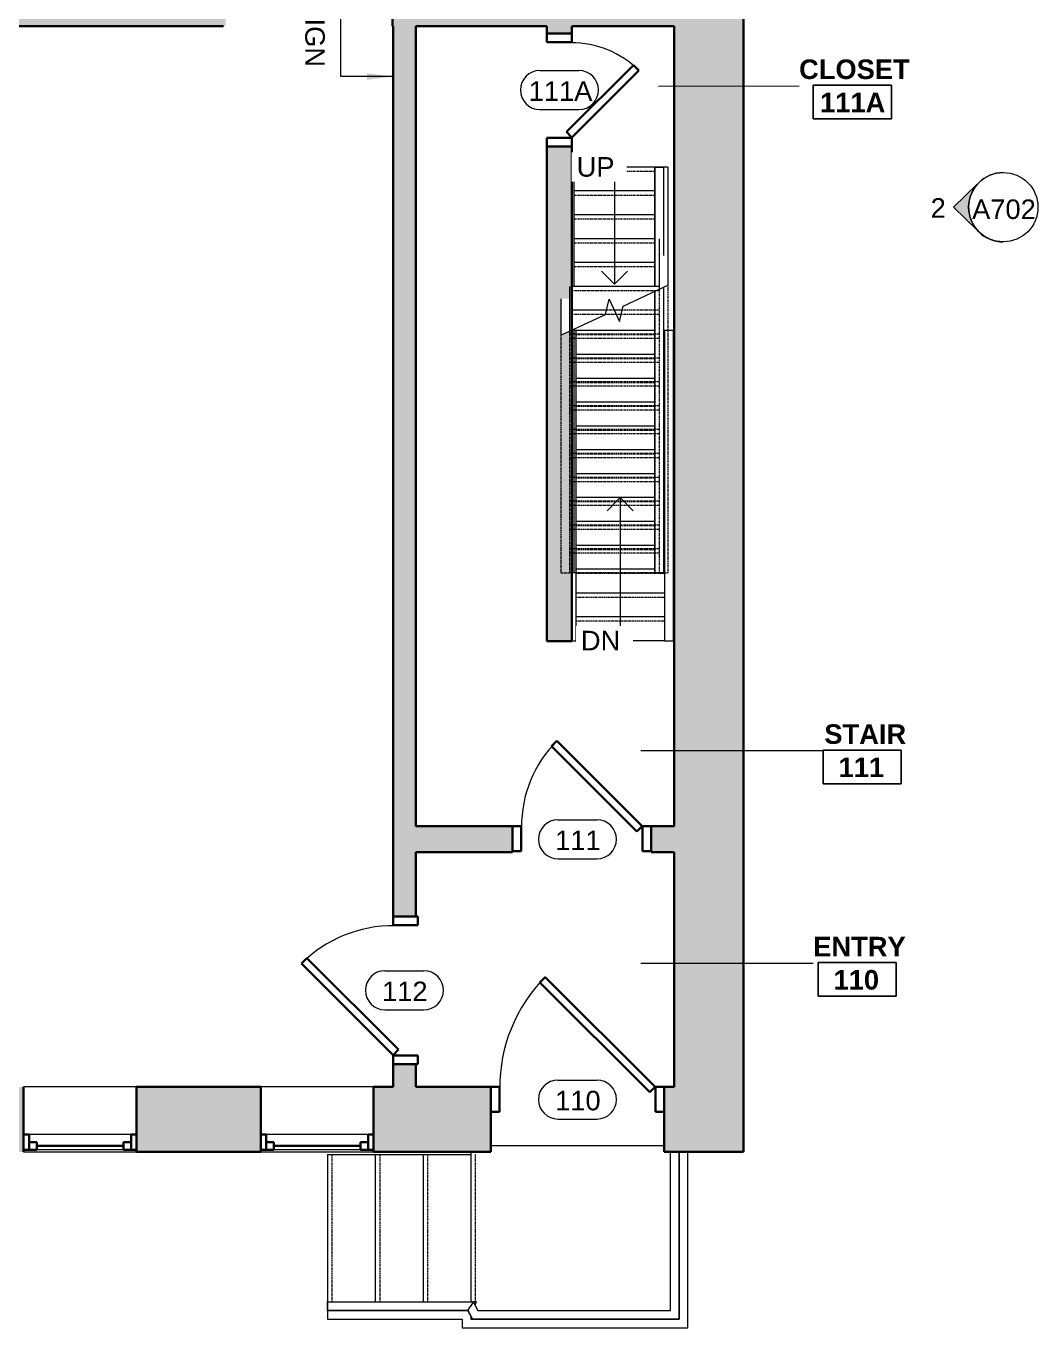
# Model space of a CAD drawing. Header units: inches. Extents: x -545 to 1083, y -2066 to -269.
# Drawn here: x 849.6 to 1082.9, y -1970.5 to -1670.4 of the extents above; entities that cross this region are included whole.
import ezdxf

# ---------------------------------------------------------------- set-up
doc = ezdxf.new("R2010")
doc.units = ezdxf.units.IN
doc.header["$MEASUREMENT"] = 0
doc.linetypes.add('Overhead 1_16_', pattern=[0.101562, 0.0625, -0.039062])
for name, color, linetype, lineweight in [('A-ANNO-NOTE', 131, 'Continuous', 9), ('A-AREA-IDEN', 2, 'Continuous', 9), ('A-DOOR', 31, 'Continuous', 18), ('A-DOOR-FRAM', 31, 'Continuous', 30), ('A-DOOR-IDEN', 31, 'Continuous', 9), ('A-FLOR-HRAL', 11, 'Continuous', 9), ('A-GLAZ', 151, 'Continuous', 18), ('A-WALL', 113, 'Continuous', 18), ('A-WALL-PATT', 111, 'Continuous', 18), ('G-ANNO-SYMB', 111, 'Continuous', 9), ('I-WALL', 2, 'Continuous', 18), ('S-STRS', 31, 'Continuous', 18), ('S-STRS-ANNO', 31, 'Continuous', 9), ('S-STRS-IDEN', 31, 'Continuous', 9), ('S-STRS-MBND', 31, 'Continuous', 18)]:
    doc.layers.add(name, color=color, linetype=linetype, lineweight=lineweight)
doc.styles.add('Arial', font='arial.ttf', dxfattribs={"height": 4.5})
doc.styles.add('Swis721 Lt BT', font='swissl.ttf', dxfattribs={"height": 4.5})
doc.styles.add('Swis721 Lt BT_2', font='swissl.ttf', dxfattribs={"height": 0.09375})
doc.styles.add('Swis721 Lt BT_B', font='', dxfattribs={"height": 4.5})
doc.styles.get('Swis721 Lt BT_B').set_extended_font_data('Swis721 Lt BT', bold=True)

# ---------------------------------------------------------------- blocks, each defined once
blk = doc.blocks.new('Single Flush - D1 3_ X 8_  - NOT FR-6103006-1ST FLOOR - CONSTRUCTION')
at = {"layer": 'A-DOOR', "color": 8, "lineweight": 30}
for p, q in [((-7.42, 32.82), (-8.65, 31.59)), ((-8.65, 31.59), (16.67, 6.26)), ((17.91, 7.5), (-7.42, 32.82)), ((16.67, 6.26), (17.91, 7.5))]:
    blk.add_line(p, q, dxfattribs=at)
at = {"layer": 'A-DOOR', "lineweight": 9}
blk.add_arc((17.91, 7.5), 35.81, 135, 180.5, dxfattribs=at)
at = {"layer": 'A-DOOR-FRAM', "color": 8}
for p, q in [((-20, 1.75), (-20, 7.5)), ((-20, 7.5), (-18, 7.5)), ((-18, 1.75), (-18, 7.5)), ((18, 1.75), (18, 7.5)), ((18, 7.5), (20, 7.5)), ((20, 1.75), (20, 7.5)), ((-20, 1.75), (-18, 1.75)), ((18, 1.75), (20, 1.75))]:
    blk.add_line(p, q, dxfattribs=at)
blk = doc.blocks.new('Single Flush - D1 2_6_ X 8_ - NOT FR-6103030-1ST FLOOR - CONSTRUCTION')
at = {"layer": 'A-DOOR', "color": 8, "lineweight": 30}
for p, q in [((-7.41, -22.47), (13.67, -1.39)), ((14.91, -2.62), (-6.17, -23.71)), ((13.67, -1.39), (14.91, -2.62)), ((-6.17, -23.71), (-7.41, -22.47))]:
    blk.add_line(p, q, dxfattribs=at)
at = {"layer": 'A-DOOR', "lineweight": 9}
blk.add_arc((14.91, -2.62), 29.81, 179.5, 225, dxfattribs=at)
at = {"layer": 'A-DOOR-FRAM', "color": 8}
for p, q in [((-17, 3.12), (-17, -2.62)), ((-17, 3.12), (-15, 3.12)), ((-15, 3.12), (-15, -2.62)), ((15, 3.12), (15, -2.62)), ((15, 3.12), (17, 3.12)), ((17, 3.12), (17, -2.62)), ((-17, -2.62), (-15, -2.62)), ((15, -2.62), (17, -2.62))]:
    blk.add_line(p, q, dxfattribs=at)
blk = doc.blocks.new('Single Flush - OTJ_SOLIDFLUSH_ALUM 1_ 10_ door-5204705-1ST FLOOR - CONSTRUCTION')
at = {"layer": 'A-DOOR', "color": 8, "lineweight": 30}
for p, q in [((-4.52, 18.3), (-5.75, 17.06)), ((10.91, 2.87), (-4.52, 18.3)), ((-5.75, 17.06), (9.67, 1.64)), ((9.67, 1.64), (10.91, 2.87))]:
    blk.add_line(p, q, dxfattribs=at)
at = {"layer": 'A-DOOR', "lineweight": 9}
blk.add_arc((10.91, 2.87), 21.81, 135, 180.5, dxfattribs=at)
at = {"layer": 'A-DOOR-FRAM', "color": 8}
for p, q in [((-13, -2.88), (-13, 2.87)), ((-13, 2.87), (-11, 2.87)), ((-11, -2.88), (-11, 2.87)), ((11, -2.88), (11, 2.87)), ((11, 2.87), (13, 2.87)), ((13, -2.88), (13, 2.87)), ((-13, -2.88), (-11, -2.88)), ((11, -2.88), (13, -2.88))]:
    blk.add_line(p, q, dxfattribs=at)
blk = doc.blocks.new('Single Flush - D1 2_4_ X 7_-5204698-1ST FLOOR - CONSTRUCTION')
at = {"layer": 'A-DOOR', "color": 8, "lineweight": 30}
for p, q in [((-5.76, 22.67), (-7, 21.43)), ((-7, 21.43), (12.67, 1.76)), ((13.91, 3), (-5.76, 22.67)), ((12.67, 1.76), (13.91, 3))]:
    blk.add_line(p, q, dxfattribs=at)
at = {"layer": 'A-DOOR', "lineweight": 9}
blk.add_arc((13.91, 3), 27.81, 135, 180.5, dxfattribs=at)
at = {"layer": 'A-DOOR-FRAM', "color": 8}
for p, q in [((-16, -2.75), (-16, 3)), ((-16, 3), (-14, 3)), ((-14, -2.75), (-14, 3)), ((14, -2.75), (14, 3)), ((14, 3), (16, 3)), ((16, -2.75), (16, 3)), ((-16, -2.75), (-14, -2.75)), ((14, -2.75), (16, -2.75))]:
    blk.add_line(p, q, dxfattribs=at)
blk = doc.blocks.new('Top Rail Type - Top Rail_Internal_-5118473-1ST FLOOR - CONSTRUCTION')
at = {"layer": 'A-FLOR-HRAL'}
for p, q in [((975.44, -1702.93), (975.88, -1702.93)), ((975.88, -1702.93), (975.88, -1730.43)), ((975.88, -1740.29), (975.88, -1796.43)), ((975.88, -1796.43), (975.44, -1796.43))]:
    blk.add_line(p, q, dxfattribs=at)
blk = doc.blocks.new('Top Rail Type - Top Rail_Internal_-V6-1ST FLOOR - CONSTRUCTION')
at = {"layer": 'A-FLOR-HRAL'}
for q in [(975.44, -1702.93), (975.88, -1730.43)]:
    blk.add_line((975.88, -1702.93), q, dxfattribs=at)
at = {"layer": 'A-FLOR-HRAL', "linetype": 'Overhead 1_16_'}
for p, q in [((975.88, -1740.29), (975.88, -1796.43)), ((975.88, -1796.43), (975.44, -1796.43))]:
    blk.add_line(p, q, dxfattribs=at)
blk = doc.blocks.new('Top Rail Type - Top Rail_Internal_-5118484-1ST FLOOR - CONSTRUCTION')
at = {"layer": 'A-FLOR-HRAL'}
for p, q in [((994.57, -1702.93), (996.57, -1702.93)), ((994.57, -1730.43), (994.57, -1702.93)), ((996.57, -1702.93), (996.57, -1723.32)), ((996.57, -1730.64), (996.57, -1796.43)), ((994.57, -1796.43), (994.57, -1731.57)), ((996.57, -1796.43), (994.57, -1796.43))]:
    blk.add_line(p, q, dxfattribs=at)
blk = doc.blocks.new('Top Rail Type - Top Rail_Internal_-V7-1ST FLOOR - CONSTRUCTION')
at = {"layer": 'A-FLOR-HRAL'}
for p, q in [((996.57, -1702.93), (994.57, -1702.93)), ((994.57, -1702.93), (994.57, -1730.43)), ((996.57, -1702.93), (996.57, -1723.32))]:
    blk.add_line(p, q, dxfattribs=at)
at = {"layer": 'A-FLOR-HRAL', "linetype": 'Overhead 1_16_'}
for p, q in [((996.57, -1730.64), (996.57, -1796.43)), ((994.57, -1731.57), (994.57, -1796.43)), ((996.57, -1796.43), (994.57, -1796.43))]:
    blk.add_line(p, q, dxfattribs=at)
blk = doc.blocks.new('Window-Double-Hung - 26_ x 56_-5126664-1ST FLOOR - CONSTRUCTION')
at = {"layer": 'A-GLAZ', "color": 8, "lineweight": 30}
for p, q in [((-13, 7.5), (-13, -7.5)), ((-13, 7), (-10, 7)), ((-11.75, 7), (-11.75, 3.5)), ((-10, 7), (-10, 5.25)), ((-10, 6.125), (10, 6.125)), ((10, 7), (13, 7)), ((10, 7), (10, 5.25)), ((11.75, 7), (11.75, 3.5)), ((13, -7.5), (13, 7.5)), ((-13, 3.5), (-11.75, 3.5)), ((-11.75, 5.25), (-10, 5.25)), ((11.75, 5.25), (10, 5.25)), ((11.75, 3.5), (13, 3.5))]:
    blk.add_line(p, q, dxfattribs=at)
at = {"layer": 'A-GLAZ'}
for p, q in [((13, 7.5), (-13, 7.5)), ((-13, -7.5), (13, -7.5))]:
    blk.add_line(p, q, dxfattribs=at)
at = {"layer": 'A-GLAZ', "lineweight": 9}
for p, q in [((-10, 7), (10, 7)), ((-11.75, 3.5), (11.75, 3.5))]:
    blk.add_line(p, q, dxfattribs=at)
blk = doc.blocks.new('Top Rail Type - Top Rail_Internal_-5131093-1ST FLOOR - CONSTRUCTION')
at = {"layer": 'A-FLOR-HRAL'}
for p, q in [((998.14, -1966.48), (998.14, -1929.91)), ((1000.14, -1929.91), (1000.14, -1968.48)), ((919.14, -1966.48), (919.14, -1964.48)), ((919.14, -1964.48), (952.69, -1964.48)), ((951.49, -1966.42), (952.78, -1964.54)), ((952.69, -1964.48), (952.14, -1965.48)), ((953.45, -1964.48), (952.75, -1964.48)), ((952.78, -1964.54), (953.75, -1966.48)), ((953.09, -1965.14), (953.45, -1964.48)), ((951.52, -1966.48), (919.14, -1966.48)), ((952.52, -1968.48), (951.49, -1966.42)), ((953.75, -1966.48), (998.14, -1966.48)), ((1000.14, -1968.48), (952.52, -1968.48))]:
    blk.add_line(p, q, dxfattribs=at)
blk = doc.blocks.new('Top Rail Type - Top Rail_Internal_-V8-1ST FLOOR - CONSTRUCTION')
at = {"layer": 'A-FLOR-HRAL'}
for p, q in [((998.14, -1966.48), (998.14, -1929.91)), ((1000.14, -1968.48), (1000.14, -1929.91)), ((919.14, -1964.48), (919.14, -1966.48)), ((919.14, -1964.48), (952.75, -1964.48)), ((952.78, -1964.54), (953.75, -1966.48)), ((919.14, -1966.48), (951.52, -1966.48)), ((951.52, -1966.48), (952.52, -1968.48)), ((953.75, -1966.48), (998.14, -1966.48)), ((952.52, -1968.48), (1000.14, -1968.48))]:
    blk.add_line(p, q, dxfattribs=at)
blk = doc.blocks.new('Elevation - Filled Arrow 2-347888-1ST FLOOR - CONSTRUCTION')
at = {"layer": 'G-ANNO-SYMB'}
blk.add_circle((0, 0), 0.1664, dxfattribs=at)
blk = doc.blocks.new('Elevation - Filled Arrow-151867-1ST FLOOR - CONSTRUCTION')
at = {"layer": 'G-ANNO-SYMB'}
h = blk.add_hatch(color=256, dxfattribs=at)
edge = h.paths.add_edge_path(flags=0)
edge.add_line((0, 0.2393), (0.1103, 0.1247))
edge.add_arc((-0.0002, -0.0002), 0.1667, 48.49802, 130.55707)
edge.add_line((-0.1085, 0.1265), (0, 0.2393))
for p, q in [((0, 0.2393), (-0.1085, 0.1265)), ((-0.1084, 0.1266), (0, 0.2393)), ((0, 0.2393), (-0.1084, 0.1266)), ((0, 0.2393), (0.11, 0.1249)), ((0.1103, 0.1247), (0, 0.2393))]:
    blk.add_line(p, q, dxfattribs=at)
blk.add_arc((-0.0002, -0.0002), 0.1667, 48.49802, 130.55707, dxfattribs=at)
blk.add_ellipse((-0.0002, -0.0001), major_axis=(-0.1667, 0), ratio=0.999376, start_param=3.141593, end_param=6.283185, dxfattribs=at)
blk = doc.blocks.new('Room Tag - Room Name and Number-3379422-1ST FLOOR - CONSTRUCTION')
at = {"layer": 'A-AREA-IDEN'}
for p, q in [((-0.1881, -0.1636), (-0.1881, -0.0018)), ((-0.1881, -0.0018), (0.1869, -0.0018)), ((0.1869, -0.0018), (-0.1881, -0.0018)), ((-0.1881, -0.0018), (-0.1881, -0.1636)), ((0.1869, -0.0018), (0.1869, -0.1636)), ((0.1869, -0.1636), (0.1869, -0.0018)), ((0.1869, -0.1636), (-0.1881, -0.1636)), ((-0.1881, -0.1636), (0.1869, -0.1636))]:
    blk.add_line(p, q, dxfattribs=at)
blk = doc.blocks.new('Door Tag - Door Tag-41184-1ST FLOOR - CONSTRUCTION')
at = {"layer": 'A-DOOR-IDEN'}
for p, q in [((-0.09375, 0.09375), (0.09375, 0.09375)), ((-0.09375, -0.09375), (0.09375, -0.09375))]:
    blk.add_line(p, q, dxfattribs=at)
for centre, start, end in [((-0.09375, 0), 90, 270), ((0.09375, 0), 270, 90)]:
    blk.add_arc(centre, 0.09375, start, end, dxfattribs=at)
blk = doc.blocks.new('Align symbol - U shaped 2016 - symbol_align 01-5850821-1ST FLOOR - CONSTRUCTION')
at = {"layer": 'A-ANNO-NOTE'}
for points in [[(-0.0156, 0.125), (0.0156, 0.125), (0, 0)], [(0.4844, 0.125), (0.5156, 0.125), (0.5, 0)]]:
    blk.add_hatch(color=256, dxfattribs=at).paths.add_polyline_path(points, flags=0)
for p, q in [((0, 0.25), (0.5, 0.25)), ((0, 0), (0, 0.25)), ((0.5, 0.25), (0.5, 0))]:
    blk.add_line(p, q, dxfattribs=at)
at = {"layer": 'A-ANNO-NOTE', "insert": (0.4387, 0.3278), "char_height": 0.09375, "width": 0.4545, "attachment_point": 1, "rotation": 180, "style": 'Swis721 Lt BT_2'}
blk.add_mtext('ALIGN', dxfattribs=at)

msp = doc.modelspace()

# ---------------------------------------------------------------- hatches: boundary and pattern name
at = {"layer": 'A-WALL-PATT', "lineweight": 9}
for points in [[(1014.98, -1929.91), (1014.98, -1437.56), (998.98, -1437.56), (998.98, -1929.91)], [(895.62, -1670.41), (895.62, -1661.91), (895.14, -1661.91), (895.14, -1670.41)], [(998.98, -1670.41), (998.98, -1661.91), (934.09, -1661.91), (934.09, -1670.41), (995.93, -1670.41)]]:
    msp.add_hatch(color=7, dxfattribs=at).paths.add_polyline_path(points, flags=0)
h = msp.add_hatch(color=7, dxfattribs=at)
h.paths.add_polyline_path([(837.45, -1670.41), (895.14, -1670.41), (895.14, -1661.91), (837.45, -1661.91)], flags=0)
h.paths.add_polyline_path([(813.45, -1670.41), (813.45, -1661.91), (789.27, -1661.91), (789.27, -1670.41), (809.95, -1670.41)], flags=0)
h = msp.add_hatch(color=7, dxfattribs=at)
h.paths.add_polyline_path([(939.47, -1914.91), (939.47, -1909.66), (934.22, -1909.66), (934.22, -1914.91)], flags=0)
h.paths.add_polyline_path([(939.47, -1875.66), (939.47, -1670.41), (934.22, -1670.41), (934.22, -1875.66)], flags=0)
h = msp.add_hatch(color=7, dxfattribs=at)
h.paths.add_polyline_path([(972.88, -1812.18), (975.44, -1812.18), (975.44, -1698.16), (969.69, -1698.16), (969.69, -1812.18)], flags=0)
h.paths.add_polyline_path([(972.88, -1741.69), (972.88, -1733.27), (974.88, -1733.27), (974.88, -1740.75)], flags=0)
h.paths.add_polyline_path([(969.69, -1672.16), (975.44, -1672.16), (975.44, -1670.41), (969.69, -1670.41)], flags=0)
h = msp.add_hatch(color=7, dxfattribs=at)
h.paths.add_polyline_path([(993.73, -1860.85), (998.98, -1860.85), (998.98, -1854.85), (993.73, -1854.85), (993.73, -1855.96)], flags=0)
h.paths.add_polyline_path([(961.73, -1860.85), (961.73, -1854.85), (939.47, -1854.85), (939.47, -1860.85), (939.68, -1860.85)], flags=0)
h = msp.add_hatch(color=7, dxfattribs=at)
h.paths.add_polyline_path([(998.98, -1929.91), (998.98, -1914.91), (996.73, -1914.91), (996.73, -1929.91)], flags=0)
h.paths.add_polyline_path([(875.09, -1929.91), (903.72, -1929.91), (903.72, -1914.91), (875.09, -1914.91)], flags=0)
h.paths.add_polyline_path([(929.72, -1929.91), (956.73, -1929.91), (956.73, -1914.91), (929.72, -1914.91)], flags=0)
h.paths.add_polyline_path([(781.14, -1929.91), (781.14, -1914.91), (741.85, -1914.91), (741.85, -1929.91)], flags=0)
h.paths.add_polyline_path([(807.14, -1929.91), (849.09, -1929.91), (849.09, -1914.91), (807.14, -1914.91)], flags=0)
h.paths.add_polyline_path([(714.69, -1929.91), (715.85, -1929.91), (715.85, -1914.91), (631.94, -1914.91), (631.94, -1929.91)], flags=0)
h.paths.add_polyline_path([(601.94, -1929.91), (601.94, -1914.91), (549.69, -1914.91), (549.69, -1929.91)], flags=0)
h.paths.add_polyline_path([(489.7, -1929.91), (519.69, -1929.91), (519.69, -1914.91), (478.37, -1914.91), (478.37, -1929.91)], flags=0)
h.paths.add_polyline_path([(448.37, -1929.91), (448.37, -1914.91), (407.08, -1914.91), (407.08, -1929.91)], flags=0)
h.paths.add_polyline_path([(377.08, -1929.91), (377.08, -1914.91), (335.08, -1914.91), (335.08, -1929.91)], flags=0)

# ---------------------------------------------------------------- linework, layer by layer
at = {"layer": 'A-AREA-IDEN'}
for p, q in [((995.44, -1684.24), (1027.8, -1684.16)), ((991.36, -1837.39), (1033.33, -1837.39)), ((991.36, -1886.37), (1031.07, -1886.37))]:
    msp.add_line(p, q, dxfattribs=at)
at = {"layer": 'A-WALL', "color": 8, "lineweight": 30}
for p, q in [((1014.98, -1929.91), (1014.98, -1424.56)), ((837.45, -1670.41), (895.14, -1670.41)), ((998.98, -1670.41), (998.98, -1854.85)), ((998.98, -1860.85), (998.98, -1914.91)), ((903.72, -1914.91), (875.09, -1914.91)), ((934.22, -1914.91), (929.72, -1914.91)), ((956.73, -1914.91), (939.47, -1914.91)), ((956.73, -1929.91), (956.73, -1914.91)), ((998.98, -1914.91), (996.73, -1914.91)), ((996.73, -1914.91), (996.73, -1929.91)), ((875.09, -1929.91), (903.72, -1929.91)), ((929.72, -1929.91), (956.73, -1929.91)), ((996.73, -1929.91), (1014.98, -1929.91))]:
    msp.add_line(p, q, dxfattribs=at)
at = {"layer": 'I-WALL', "color": 8, "lineweight": 30}
for p, q in [((934.09, -1661.91), (934.09, -1670.41)), ((934.09, -1670.41), (934.22, -1670.41)), ((934.22, -1670.41), (934.22, -1875.66)), ((939.47, -1670.41), (969.69, -1670.41)), ((939.47, -1854.85), (939.47, -1670.41)), ((969.69, -1670.41), (969.69, -1672.16)), ((975.44, -1670.41), (998.98, -1670.41)), ((975.44, -1672.16), (975.44, -1670.41)), ((969.69, -1672.16), (975.44, -1672.16)), ((975.44, -1698.16), (969.69, -1698.16)), ((969.69, -1698.16), (969.69, -1812.18)), ((975.44, -1812.18), (975.44, -1698.16)), ((969.69, -1812.18), (975.44, -1812.18)), ((961.73, -1854.85), (939.47, -1854.85)), ((961.73, -1860.85), (961.73, -1854.85)), ((998.98, -1854.85), (993.73, -1854.85)), ((993.73, -1854.85), (993.73, -1860.85)), ((939.47, -1875.66), (939.47, -1860.85)), ((939.47, -1860.85), (961.73, -1860.85)), ((993.73, -1860.85), (998.98, -1860.85)), ((934.22, -1875.66), (939.47, -1875.66)), ((934.22, -1909.66), (934.22, -1914.91)), ((939.47, -1909.66), (934.22, -1909.66)), ((939.47, -1914.91), (939.47, -1909.66))]:
    msp.add_line(p, q, dxfattribs=at)
at = {"layer": 'S-STRS', "lineweight": 9}
for p, q in [((994.57, -1702.93), (975.88, -1702.93)), ((997.57, -1702.93), (996.57, -1702.93)), ((997.57, -1702.93), (997.57, -1730.17)), ((994.57, -1708.43), (975.88, -1708.43)), ((994.57, -1713.93), (975.88, -1713.93)), ((994.57, -1719.43), (975.88, -1719.43)), ((995.57, -1719.43), (995.57, -1724.93)), ((994.57, -1724.93), (975.88, -1724.93)), ((995.57, -1724.93), (995.57, -1730.43)), ((974.88, -1730.43), (974.88, -1735.93)), ((995.57, -1730.43), (975.44, -1730.43)), ((995.57, -1730.43), (995.57, -1731.11)), ((972.88, -1733.27), (972.88, -1741.69)), ((974.88, -1735.93), (974.88, -1740.75)), ((983.42, -1735.93), (975.44, -1735.93)), ((987.04, -1735.93), (985.23, -1735.93)), ((976.32, -1740.61), (975.88, -1740.61)), ((976.32, -1740.61), (976.32, -1746.11)), ((994.57, -1740.61), (976.32, -1740.61)), ((996.81, -1740.61), (996.57, -1740.61)), ((998.81, -1740.61), (996.81, -1740.61)), ((996.81, -1740.61), (996.81, -1746.11)), ((998.81, -1740.61), (998.81, -1812.11)), ((976.32, -1746.11), (976.32, -1751.61)), ((994.57, -1746.11), (976.32, -1746.11)), ((996.81, -1746.11), (996.57, -1746.11)), ((996.81, -1746.11), (996.81, -1751.61)), ((976.32, -1751.61), (976.32, -1757.11)), ((994.57, -1751.61), (976.32, -1751.61)), ((996.81, -1751.61), (996.57, -1751.61)), ((996.81, -1751.61), (996.81, -1757.11)), ((976.32, -1757.11), (976.32, -1762.61)), ((994.57, -1757.11), (976.32, -1757.11)), ((996.81, -1757.11), (996.57, -1757.11)), ((996.81, -1757.11), (996.81, -1762.61)), ((976.32, -1762.61), (976.32, -1768.11)), ((994.57, -1762.61), (976.32, -1762.61)), ((996.81, -1762.61), (996.57, -1762.61)), ((996.81, -1762.61), (996.81, -1768.11)), ((976.32, -1768.11), (976.32, -1773.61)), ((994.57, -1768.11), (976.32, -1768.11)), ((996.81, -1768.11), (996.57, -1768.11)), ((996.81, -1768.11), (996.81, -1773.61)), ((976.32, -1773.61), (976.32, -1779.11)), ((994.57, -1773.61), (976.32, -1773.61)), ((996.81, -1773.61), (996.57, -1773.61)), ((996.81, -1773.61), (996.81, -1779.11)), ((976.32, -1779.11), (976.32, -1784.61)), ((994.57, -1779.11), (976.32, -1779.11)), ((996.81, -1779.11), (996.57, -1779.11)), ((996.81, -1779.11), (996.81, -1784.61)), ((976.32, -1784.61), (976.32, -1790.11)), ((994.57, -1784.61), (976.32, -1784.61)), ((996.81, -1784.61), (996.57, -1784.61)), ((996.81, -1784.61), (996.81, -1790.11)), ((976.32, -1790.11), (976.32, -1795.61)), ((994.57, -1790.11), (976.32, -1790.11)), ((996.81, -1790.11), (996.57, -1790.11)), ((996.81, -1790.11), (996.81, -1795.61)), ((976.32, -1795.61), (976.32, -1801.11)), ((994.57, -1795.61), (976.32, -1795.61)), ((996.81, -1795.61), (996.57, -1795.61)), ((996.81, -1795.61), (996.81, -1801.11)), ((976.32, -1801.11), (976.32, -1806.61)), ((996.81, -1801.11), (976.32, -1801.11)), ((996.81, -1801.11), (996.81, -1806.61)), ((976.32, -1806.61), (976.32, -1812.11)), ((996.81, -1806.61), (976.32, -1806.61)), ((996.81, -1806.61), (996.81, -1812.11)), ((975.44, -1812.11), (976.32, -1812.11)), ((996.81, -1812.11), (976.32, -1812.11)), ((996.81, -1812.11), (998.81, -1812.11)), ((996.73, -1928.48), (956.73, -1928.48)), ((919.14, -1930.48), (919.14, -1964.48)), ((919.14, -1930.48), (930.14, -1930.48)), ((930.14, -1930.48), (941.14, -1930.48)), ((930.14, -1930.48), (930.14, -1964.48)), ((941.14, -1930.48), (952.14, -1930.48)), ((941.14, -1930.48), (941.14, -1964.48)), ((952.14, -1929.91), (952.14, -1930.48)), ((952.14, -1930.48), (952.14, -1964.48)), ((1002.14, -1970.48), (1002.14, -1929.91)), ((919.14, -1966.48), (919.14, -1968.48)), ((952.14, -1967.72), (952.14, -1968.48)), ((919.14, -1968.48), (950.14, -1968.48)), ((950.14, -1968.48), (950.14, -1970.48)), ((950.14, -1970.48), (1002.14, -1970.48)), ((952.14, -1968.48), (952.52, -1968.48))]:
    msp.add_line(p, q, dxfattribs=at)
at = {"layer": 'S-STRS', "linetype": 'Overhead 1_16_', "lineweight": 9}
for p, q in [((994.57, -1703.93), (975.88, -1703.93)), ((994.57, -1709.43), (975.88, -1709.43)), ((994.57, -1714.93), (975.88, -1714.93)), ((994.57, -1720.43), (975.88, -1720.43)), ((994.57, -1725.93), (975.88, -1725.93)), ((994.88, -1731.43), (975.44, -1731.43)), ((983.08, -1736.93), (975.44, -1736.93)), ((986.79, -1736.93), (985.69, -1736.93)), ((994.57, -1741.61), (976.32, -1741.61)), ((996.81, -1741.61), (996.57, -1741.61)), ((994.57, -1747.11), (976.32, -1747.11)), ((996.81, -1747.11), (996.57, -1747.11)), ((994.57, -1752.61), (976.32, -1752.61)), ((996.81, -1752.61), (996.57, -1752.61)), ((994.57, -1758.11), (976.32, -1758.11)), ((996.81, -1758.11), (996.57, -1758.11)), ((994.57, -1763.61), (976.32, -1763.61)), ((996.81, -1763.61), (996.57, -1763.61)), ((994.57, -1769.11), (976.32, -1769.11)), ((996.81, -1769.11), (996.57, -1769.11)), ((994.57, -1774.61), (976.32, -1774.61)), ((996.81, -1774.61), (996.57, -1774.61)), ((994.57, -1780.11), (976.32, -1780.11)), ((996.81, -1780.11), (996.57, -1780.11)), ((994.57, -1785.61), (976.32, -1785.61)), ((996.81, -1785.61), (996.57, -1785.61)), ((994.57, -1791.11), (976.32, -1791.11)), ((996.81, -1791.11), (996.57, -1791.11)), ((996.81, -1796.61), (976.32, -1796.61)), ((996.81, -1802.11), (976.32, -1802.11)), ((996.81, -1807.61), (976.32, -1807.61)), ((920.14, -1930.48), (920.14, -1964.48)), ((931.14, -1930.48), (931.14, -1964.48)), ((942.14, -1930.48), (942.14, -1964.48)), ((953.14, -1930.48), (953.14, -1964.48)), ((953.14, -1965.05), (953.14, -1965.24))]:
    msp.add_line(p, q, dxfattribs=at)
at = {"layer": 'S-STRS-ANNO'}
for p, q in [((985.23, -1702.93), (985.23, -1708.43)), ((985.23, -1708.43), (985.23, -1713.93)), ((985.23, -1713.93), (985.23, -1719.43)), ((985.23, -1719.43), (985.23, -1724.93)), ((985.23, -1724.93), (985.23, -1729.93)), ((985.23, -1729.93), (982.23, -1726.93)), ((985.23, -1729.93), (988.23, -1726.93)), ((986.57, -1779.11), (983.57, -1782.11)), ((986.57, -1779.11), (986.57, -1784.61)), ((986.57, -1779.11), (989.57, -1782.11)), ((986.57, -1784.61), (986.57, -1790.11)), ((986.57, -1790.11), (986.57, -1795.61)), ((986.57, -1795.61), (986.57, -1801.11)), ((986.57, -1801.11), (986.57, -1806.61)), ((986.57, -1806.61), (986.57, -1812.11))]:
    msp.add_line(p, q, dxfattribs=at)
at = {"layer": 'S-STRS-MBND', "lineweight": 9}
for p, q in [((987.27, -1734.98), (997.57, -1730.17)), ((983.19, -1736.88), (984.04, -1733.38)), ((984.04, -1733.38), (986.42, -1738.48)), ((972.88, -1741.69), (983.19, -1736.88)), ((986.42, -1738.48), (987.27, -1734.98))]:
    msp.add_line(p, q, dxfattribs=at)
at = {"layer": 'S-STRS-MBND', "linetype": 'Overhead 1_16_', "lineweight": 9}
for p, q in [((995.57, -1731.11), (995.57, -1796.43)), ((997.57, -1730.17), (997.57, -1796.43)), ((995.57, -1731.43), (994.88, -1731.43)), ((985.69, -1736.93), (983.08, -1736.93)), ((985.23, -1735.93), (983.42, -1735.93)), ((995.57, -1736.93), (986.79, -1736.93)), ((995.57, -1735.93), (987.04, -1735.93)), ((972.88, -1741.69), (972.88, -1796.43)), ((974.88, -1740.75), (974.88, -1796.43)), ((995.57, -1741.43), (974.88, -1741.43)), ((995.57, -1742.43), (974.88, -1742.43)), ((995.57, -1746.93), (974.88, -1746.93)), ((995.57, -1747.93), (974.88, -1747.93)), ((995.57, -1752.43), (974.88, -1752.43)), ((995.57, -1753.43), (974.88, -1753.43)), ((995.57, -1757.93), (974.88, -1757.93)), ((995.57, -1758.93), (974.88, -1758.93)), ((995.57, -1763.43), (974.88, -1763.43)), ((995.57, -1764.43), (974.88, -1764.43)), ((995.57, -1768.93), (974.88, -1768.93)), ((995.57, -1769.93), (974.88, -1769.93)), ((995.57, -1774.43), (974.88, -1774.43)), ((995.57, -1775.43), (974.88, -1775.43)), ((995.57, -1779.93), (974.88, -1779.93)), ((995.57, -1780.93), (974.88, -1780.93)), ((995.57, -1785.43), (974.88, -1785.43)), ((995.57, -1786.43), (974.88, -1786.43)), ((995.57, -1790.93), (974.88, -1790.93)), ((995.57, -1791.93), (974.88, -1791.93)), ((972.88, -1796.43), (974.88, -1796.43)), ((995.57, -1796.43), (974.88, -1796.43)), ((995.57, -1796.43), (997.57, -1796.43))]:
    msp.add_line(p, q, dxfattribs=at)

# ---------------------------------------------------------------- block references
at = {"layer": 'A-ANNO-NOTE', "xscale": 48, "yscale": 48, "zscale": 48, "rotation": 89.9999999999999}
msp.add_blockref('Align symbol - U shaped 2016 - symbol_align 01-5850821-1ST FLOOR - CONSTRUCTION', (934.22, -1682.05), dxfattribs=at)
at = {"layer": 'A-AREA-IDEN', "xscale": 47.99999999999997, "yscale": 47.99999999999997, "zscale": 47.99999999999997}
for p in [(1040.1, -1683.98), (1042.36, -1837.21), (1041.2, -1886.19)]:
    msp.add_blockref('Room Tag - Room Name and Number-3379422-1ST FLOOR - CONSTRUCTION', p, dxfattribs=at)
at = {"layer": 'A-DOOR', "rotation": 269.9999999999999}
for name, p in [('Single Flush - OTJ_SOLIDFLUSH_ALUM 1_ 10_ door-5204705-1ST FLOOR - CONSTRUCTION', (972.57, -1685.16)), ('Single Flush - D1 2_6_ X 8_ - NOT FR-6103030-1ST FLOOR - CONSTRUCTION', (936.84, -1892.66))]:
    msp.add_blockref(name, p, dxfattribs=at)
at = {"layer": 'A-DOOR'}
for name, p in [('Single Flush - D1 2_4_ X 7_-5204698-1ST FLOOR - CONSTRUCTION', (977.73, -1857.85)), ('Single Flush - D1 3_ X 8_  - NOT FR-6103006-1ST FLOOR - CONSTRUCTION', (976.73, -1922.41))]:
    msp.add_blockref(name, p, dxfattribs=at)
at = {"layer": 'A-DOOR-IDEN', "xscale": 47.99999999999997, "yscale": 47.99999999999997, "zscale": 47.99999999999997}
for p in [(972.57, -1685.16), (976.73, -1857.85), (936.84, -1892.66), (976.73, -1917.83)]:
    msp.add_blockref('Door Tag - Door Tag-41184-1ST FLOOR - CONSTRUCTION', p, dxfattribs=at)
at = {"layer": 'A-FLOR-HRAL'}
for name in ['Top Rail Type - Top Rail_Internal_-5118473-1ST FLOOR - CONSTRUCTION', 'Top Rail Type - Top Rail_Internal_-V6-1ST FLOOR - CONSTRUCTION', 'Top Rail Type - Top Rail_Internal_-5118484-1ST FLOOR - CONSTRUCTION', 'Top Rail Type - Top Rail_Internal_-V7-1ST FLOOR - CONSTRUCTION', 'Top Rail Type - Top Rail_Internal_-5131093-1ST FLOOR - CONSTRUCTION', 'Top Rail Type - Top Rail_Internal_-V8-1ST FLOOR - CONSTRUCTION']:
    msp.add_blockref(name, (0, 0), dxfattribs=at)
at = {"layer": 'A-GLAZ', "rotation": 180}
for p in [(862.09, -1922.41), (916.72, -1922.41)]:
    msp.add_blockref('Window-Double-Hung - 26_ x 56_-5126664-1ST FLOOR - CONSTRUCTION', p, dxfattribs=at)
at = {"layer": 'G-ANNO-SYMB', "xscale": 47.99999999999997, "yscale": 47.99999999999997, "zscale": 47.99999999999997, "rotation": 90}
msp.add_blockref('Elevation - Filled Arrow-151867-1ST FLOOR - CONSTRUCTION', (1074.87, -1712.16), dxfattribs=at)
at = {"layer": 'G-ANNO-SYMB', "xscale": 47.99999999999997, "yscale": 47.99999999999997, "zscale": 47.99999999999997}
msp.add_blockref('Elevation - Filled Arrow 2-347888-1ST FLOOR - CONSTRUCTION', (1074.87, -1712.16), dxfattribs=at)

# ---------------------------------------------------------------- texts
at = {"layer": 'A-AREA-IDEN', "char_height": 4.5, "attachment_point": 1, "style": 'Swis721 Lt BT_B'}
for s, insert, width in [('CLOSET', (1027.8, -1678.12), 29.694), ('111A', (1032.65, -1685.78), 17.574), ('STAIR', (1033.62, -1831.35), 21.0585), ('111', (1036.91, -1839.01), 12.726), ('ENTRY', (1031.07, -1880.33), 24.3915), ('110', (1035.75, -1887.99), 12.726)]:
    msp.add_mtext(s, dxfattribs=dict(at, insert=insert, width=width))
at = {"layer": 'A-DOOR-IDEN', "char_height": 4.5, "attachment_point": 1, "style": 'Swis721 Lt BT'}
for s, insert, width in [('111A', (965.48, -1683.15), 16.968), ('111', (971.58, -1855.83), 12.2715), ('112', (931.69, -1890.65), 12.2715), ('110', (971.58, -1915.82), 12.2715)]:
    msp.add_mtext(s, dxfattribs=dict(at, insert=insert, width=width))
at = {"layer": 'G-ANNO-SYMB', "char_height": 4.5, "attachment_point": 1}
for s, insert, width, style in [('2', (1058.12, -1710.08), 4.0905, 'Swis721 Lt BT'), ('A702', (1067.68, -1710.38), 17.877, 'Arial')]:
    msp.add_mtext(s, dxfattribs=dict(at, insert=insert, width=width, style=style))

# ---------------------------------------------------------------- next in the draw order: texts
at = {"layer": 'S-STRS-IDEN', "char_height": 4.5, "attachment_point": 1, "line_spacing_factor": 0.941778, "style": 'Arial', "bg_fill": 3, "box_fill_scale": 1.25, "bg_fill_color": 256, "bg_fill_true_color": 13158600, "bg_fill_transparency": 0}
for s, insert, width in [('UP', (976.54, -1700.62), 10.4255), ('DN', (977.52, -1809.8), 10.8493)]:
    msp.add_mtext(s, dxfattribs=dict(at, insert=insert, width=width))

doc.saveas('drawing.dxf')
